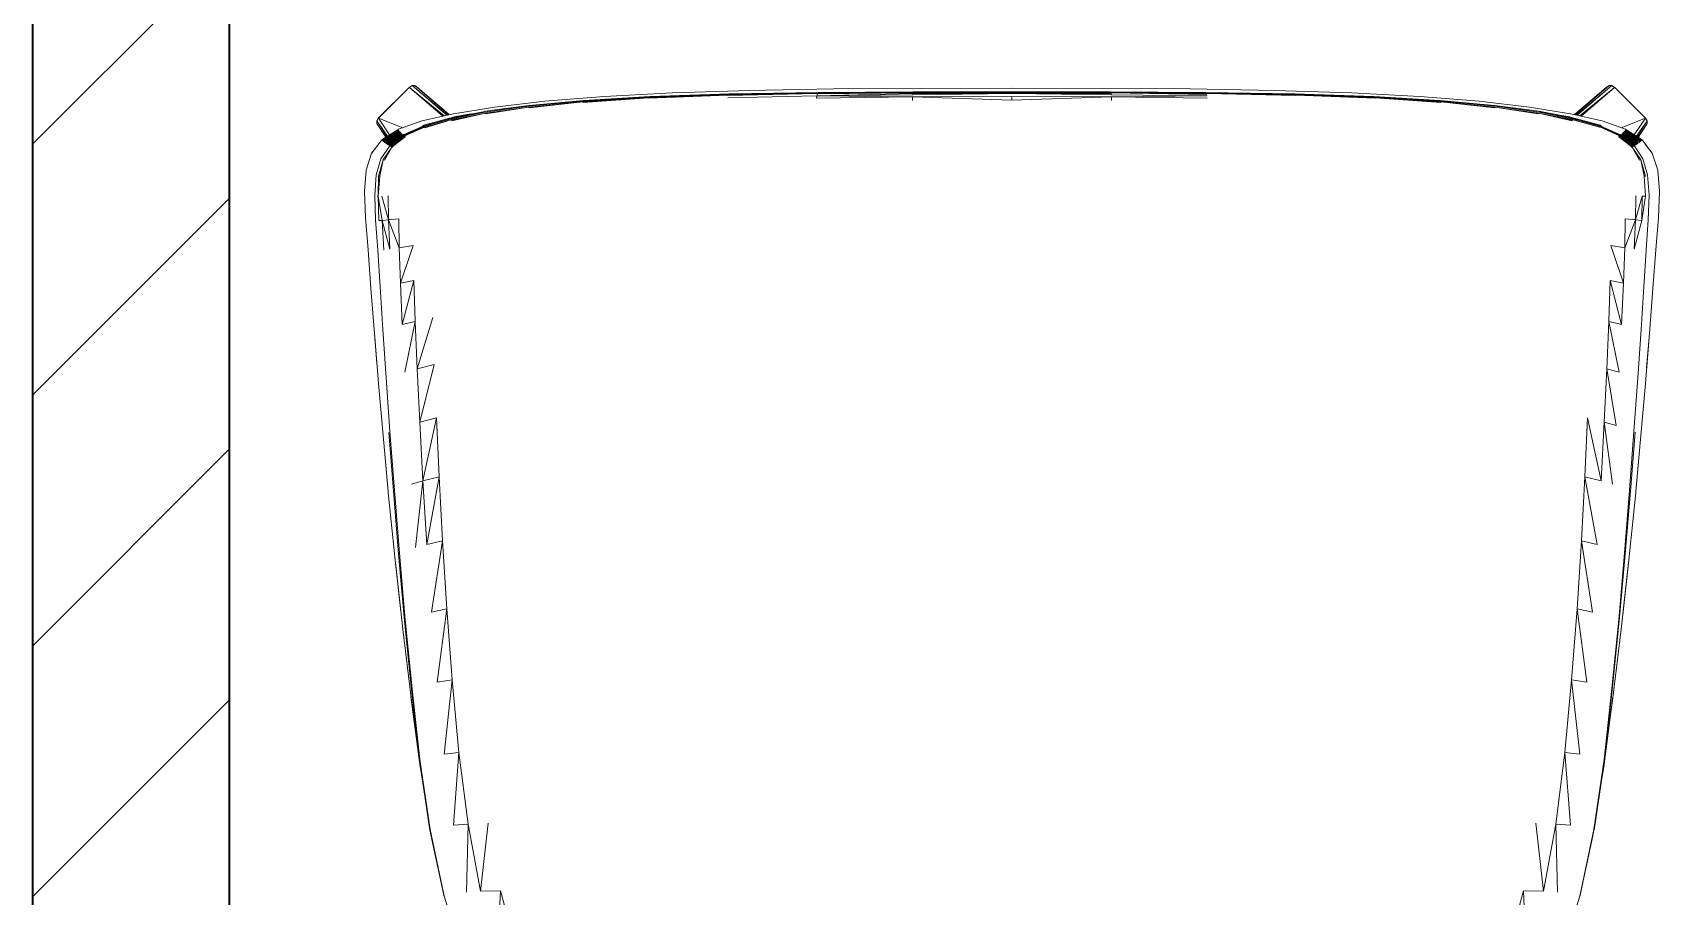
# Model space of a CAD drawing. Header units: millimetres. Extents: x 233224 to 234067, y -13631 to -11613.
# Drawn here: x 233254.7 to 233337.3, y -11821.4 to -11777.6 of the extents above; entities that cross this region are included whole.
import ezdxf

# ---------------------------------------------------------------- set-up
doc = ezdxf.new("R2010")
doc.units = ezdxf.units.MM
doc.header["$MEASUREMENT"] = 0
for name, color, linetype, lineweight, true_color in [('2D Drafting - General_Pen_No__4', 7, 'Continuous', 20, 0x029e21), ('Interior - Furniture _Pen_No__4', 7, 'Continuous', 20, 0x029e21), ('Structural - Bearing_Pen_No__107', 7, 'Continuous', 13, 0xaaaaaa)]:
    doc.layers.add(name, color=color, linetype=linetype, lineweight=lineweight, true_color=true_color)
doc.layers.add('Interior - Furniture', color=7, linetype='Continuous')
doc.layers.add('Structural - Bearing', color=7, linetype='Continuous')
doc.layers.add('Structural - Bearing_Pen_No__27', color=7, linetype='Continuous', lineweight=35)

# ---------------------------------------------------------------- blocks, each defined once
blk = doc.blocks.new('Wall_4', base_point=(226098.98, 6367.57))
at = {"layer": 'Structural - Bearing_Pen_No__107', "linetype": 'Continuous'}
h = blk.add_hatch(dxfattribs=at)
h.set_pattern_fill('MASONRY_BLOCK', color=256, style=0, pattern_type=2)
h.set_pattern_definition([(45, (0, 0), (-63.63961, 63.63961), [])])
h.paths.add_polyline_path([(225998.98, 6267.57), (225998.98, -1102.43), (226098.98, -1002.43), (226098.98, 6267.57)])
at = {"layer": 'Structural - Bearing_Pen_No__27', "linetype": 'Continuous', "flags": 128}
for points in [[(225998.98, 6267.57), (225998.98, -1102.43)], [(226098.98, -1002.43), (226098.98, 6267.57)]]:
    blk.add_lwpolyline(points, dxfattribs=at)
blk = doc.blocks.new('berjer kolsuz_2')
at = {"layer": 'Interior - Furniture _Pen_No__4', "linetype": 'Continuous'}
for p, q in [((-288.36, -45.44), (-278.57, -14.39)), ((278.06, -14.39), (287.86, -45.44)), ((-261.14, -17.61), (-259.83, -48.22)), ((-251.5, -17.81), (-259.83, -48.22)), ((259.33, -48.22), (251, -17.81)), ((259.33, -48.22), (260.64, -17.61)), ((-288.37, -45.12), (-295.57, -78.99)), ((-295.5, -79.34), (-288.71, -47.12)), ((-288.38, -45.52), (-295.48, -79.33)), ((-288.38, -45.52), (-288.36, -45.44)), ((-277.07, -47.49), (-276.26, -82.05)), ((-269.89, -47.96), (-276.26, -82.05)), ((-269.89, -47.96), (-259.83, -48.22)), ((-269.89, -47.96), (-266, -82.54)), ((259.33, -48.22), (269.38, -47.96)), ((265.49, -82.55), (269.38, -47.96)), ((275.76, -82.05), (269.38, -47.96)), ((275.76, -82.05), (276.56, -47.49)), ((287.86, -45.44), (294.99, -79.34)), ((287.88, -45.2), (295.04, -79)), ((288.07, -46.1), (294.29, -75.31)), ((-300.83, -114.48), (-295.57, -78.99)), ((-300.7, -114.86), (-295.5, -79.34)), ((-295.55, -78.9), (-295.57, -78.99)), ((-294.8, -75.39), (-295.55, -78.9)), ((-295.5, -79.44), (-295.48, -79.33)), ((-280.85, -118.32), (-283.66, -81.46)), ((-276.26, -82.05), (-283.66, -81.46)), ((-276.26, -82.05), (-280.85, -118.32)), ((283.15, -81.46), (275.76, -82.05)), ((280.35, -118.32), (275.76, -82.05)), ((280.35, -118.32), (283.15, -81.46)), ((295.05, -78.9), (294.29, -75.31)), ((294.99, -79.34), (300.19, -114.86)), ((295.04, -79), (295.06, -79.09)), ((295.05, -78.9), (295.07, -78.99)), ((295.07, -78.99), (300.32, -114.48)), ((-296.82, -87.44), (-300.83, -114.37)), ((300.33, -114.37), (295.92, -84.75)), ((-299.15, -103.12), (-300.6, -112.21)), ((-300.57, -111.61), (-298.79, -100.64)), ((-300.51, -111.1), (-299.6, -105.64)), ((298.35, -101.1), (300.07, -111.61)), ((300.1, -112.21), (298.65, -103.12)), ((298.83, -104.03), (300.01, -111.1)), ((-305.2, -146.59), (-300.51, -111.1)), ((-300.83, -114.37), (-304.88, -150.23)), ((-304.65, -150.69), (-300.7, -114.86)), ((-300.61, -112.81), (-300.26, -110.6)), ((299.78, -110.68), (300.11, -112.81)), ((300.01, -111.1), (304.7, -146.59)), ((300.19, -114.86), (304.15, -150.75)), ((304.37, -150.23), (300.33, -114.37)), ((-284.23, -155.21), (-288.38, -117.45)), ((-280.85, -118.32), (-288.38, -117.45)), ((-280.85, -118.32), (-284.23, -155.21)), ((287.88, -117.45), (280.35, -118.32)), ((283.73, -155.21), (280.35, -118.32)), ((283.73, -155.21), (287.88, -117.45)), ((-305.18, -146.09), (-303.48, -133.61)), ((302.42, -132.95), (304.37, -150.15)), ((304.67, -146.09), (303.31, -136.11)), ((-305.18, -146.09), (-309.4, -180.95)), ((308.89, -180.95), (304.67, -146.09)), ((-308.4, -185.16), (-305.03, -151.77)), ((-304.88, -150.23), (-308.38, -185.15)), ((-308.08, -185.72), (-304.65, -150.69)), ((-304.87, -150.15), (-304.88, -150.23)), ((-291.88, -154), (-286.97, -191.17)), ((-284.23, -155.21), (-291.88, -154)), ((-284.23, -155.21), (-286.97, -191.17)), ((291.37, -154), (283.73, -155.21)), ((286.48, -191.17), (283.73, -155.21)), ((286.48, -191.17), (291.37, -154)), ((307.59, -185.72), (304.15, -150.75)), ((304.37, -150.23), (304.36, -150.16)), ((304.37, -150.15), (307.9, -185.16)), ((-309.4, -180.95), (-313.08, -214.81)), ((312.58, -214.81), (308.89, -180.95)), ((-310.36, -189.82), (-313.11, -214.36)), ((-311.46, -218.91), (-308.4, -185.16)), ((-311.06, -219.44), (-308.08, -185.72)), ((-308.39, -185.25), (-308.38, -185.15)), ((-294.79, -189.62), (-286.97, -191.17)), ((-294.79, -189.62), (-289.19, -225.67)), ((286.48, -191.17), (294.28, -189.62)), ((288.68, -225.67), (294.28, -189.62)), ((307.59, -185.72), (310.56, -219.45)), ((307.9, -185.16), (310.96, -218.91)), ((312.6, -214.36), (309.68, -188.13)), ((-286.97, -191.17), (-289.19, -225.67)), ((288.68, -225.67), (286.48, -191.17)), ((-313.11, -214.36), (-316.38, -246.79)), ((315.88, -246.79), (312.6, -214.36)), ((-314.11, -250.91), (-311.46, -218.91)), ((-313.63, -251.44), (-311.06, -219.44)), ((-299.14, -256.12), (-302.85, -222.32)), ((310.56, -219.45), (313.12, -251.43)), ((310.96, -218.91), (313.61, -250.95)), ((-297.18, -223.83), (-299.14, -256.12)), ((-290.94, -258.18), (-297.18, -223.83)), ((-289.19, -225.67), (-297.18, -223.83)), ((-289.19, -225.67), (-290.94, -258.18)), ((296.68, -223.83), (288.68, -225.67)), ((290.43, -258.18), (288.68, -225.67)), ((290.43, -258.18), (296.68, -223.83)), ((-316.38, -246.79), (-319.2, -277.32)), ((318.7, -277.32), (315.88, -246.79)), ((-316.41, -280.76), (-314.11, -250.91)), ((-315.84, -281.25), (-313.63, -251.44)), ((-299.14, -256.12), (-305.01, -254.46)), ((304.51, -254.46), (300.24, -286.01)), ((315.33, -281.26), (313.12, -251.43)), ((313.61, -250.95), (315.91, -280.82)), ((-299.14, -256.12), (-300.75, -286.01)), ((-292.32, -288.18), (-299.14, -256.12)), ((-290.94, -258.18), (-299.14, -256.12)), ((-290.94, -258.18), (-292.32, -288.18)), ((298.64, -256.12), (290.43, -258.18)), ((291.81, -288.18), (290.43, -258.18)), ((291.81, -288.18), (298.64, -256.12)), ((300.24, -286.01), (298.64, -256.12)), ((-319.2, -277.32), (-321.63, -305.52)), ((321.13, -305.52), (318.7, -277.32)), ((-315.84, -281.25), (-317.76, -308.49)), ((-302.09, -313.01), (-300.75, -286.01)), ((-300.75, -286.01), (-293.42, -315.12)), ((-292.32, -288.18), (-300.75, -286.01)), ((306.32, -284.27), (300.24, -286.01)), ((301.58, -313.01), (300.24, -286.01)), ((306.32, -284.27), (301.58, -313.01)), ((315.33, -281.26), (317.26, -308.5)), ((-321.63, -305.52), (-323.7, -331.11)), ((-317.76, -308.49), (-319.43, -332.99)), ((-308.35, -311.3), (-303.12, -336.98)), ((-303.12, -336.98), (-302.09, -313.01)), ((-302.09, -313.01), (-293.42, -315.12)), ((-302.09, -313.01), (-294.19, -338.96)), ((301.58, -313.01), (307.84, -311.3)), ((302.61, -336.98), (301.58, -313.01)), ((307.84, -311.3), (302.61, -336.98)), ((317.26, -308.5), (318.92, -332.99)), ((323.19, -331.11), (321.13, -305.52)), ((321.77, -313.44), (323.2, -330.87)), ((-323.7, -330.87), (-322.46, -315.76)), ((-325.49, -353.68), (-323.7, -330.87)), ((-319.43, -332.99), (-320.86, -354.59)), ((-310.52, -356.49), (-309.59, -335.42)), ((-303.79, -357.84), (-309.59, -335.42)), ((-303.12, -336.98), (-309.59, -335.42)), ((-303.12, -336.98), (-303.79, -357.84)), ((302.61, -336.98), (309.08, -335.42)), ((303.29, -357.84), (302.61, -336.98)), ((309.08, -335.42), (303.29, -357.84)), ((309.08, -335.42), (310.02, -356.49)), ((320.35, -354.59), (318.92, -332.99)), ((323.2, -330.87), (324.99, -353.68)), ((-327, -373.39), (-325.49, -353.68)), ((-320.86, -354.59), (-322.07, -373.16)), ((321.57, -373.16), (320.35, -354.59)), ((324.99, -353.68), (326.5, -373.39)), ((-311.14, -374.41), (-310.52, -356.49)), ((-304.08, -375.49), (-310.52, -356.49)), ((-303.79, -357.84), (-310.52, -356.49)), ((310.02, -356.49), (303.29, -357.84)), ((310.02, -356.49), (303.59, -375.49)), ((310.02, -356.49), (310.64, -374.41)), ((-327, -373.39), (-328.29, -389.73)), ((-322.07, -373.16), (-323.12, -388.55)), ((-318.96, -373.22), (-319.79, -388.32)), ((-316, -373.67), (-319.79, -388.32)), ((-316, -373.67), (-316.63, -388.59)), ((-316.63, -388.59), (-311.14, -374.41)), ((-311.44, -389.04), (-311.14, -374.41)), ((-304.08, -375.49), (-311.14, -374.41)), ((310.64, -374.41), (303.59, -375.49)), ((310.64, -374.41), (316.13, -388.59)), ((310.64, -374.41), (310.93, -389.04)), ((316.13, -388.59), (315.49, -373.67)), ((315.49, -373.67), (319.29, -388.32)), ((321.58, -373.35), (321.57, -373.16)), ((321.58, -373.35), (322.62, -388.55)), ((327.79, -389.73), (326.5, -373.39)), ((-328.29, -389.73), (-328.79, -403.08)), ((-323.12, -388.55), (-323.52, -401.15)), ((-321.44, -388.2), (-321.76, -400.63)), ((-319.79, -388.32), (-321.76, -400.63)), ((-321.44, -388.2), (-319.79, -388.32)), ((-316.63, -388.59), (-320.04, -400.65)), ((-319.79, -388.32), (-316.63, -388.59)), ((-316.63, -388.59), (-316.72, -400.72)), ((-316.63, -388.59), (-311.44, -389.04)), ((310.93, -389.04), (316.13, -388.59)), ((316.13, -388.59), (319.29, -388.32)), ((316.22, -400.72), (316.13, -388.59)), ((316.13, -388.59), (319.53, -400.65)), ((319.53, -400.65), (319.29, -388.32)), ((319.29, -388.32), (321.25, -400.63)), ((322.62, -388.55), (323.01, -401.15)), ((328.28, -403.08), (327.79, -389.73)), ((-328.79, -403.08), (-327.92, -413.84)), ((-323.52, -401.15), (-322.78, -411.36)), ((-321.76, -400.63), (-322.43, -400.65)), ((-321.76, -400.63), (-321, -410.7)), ((-321.67, -410.77), (-321.76, -400.63)), ((319.53, -400.65), (321.25, -400.63)), ((321.25, -400.63), (320.5, -410.7)), ((322.28, -411.37), (323, -401.23)), ((323.01, -401.15), (323, -401.23)), ((327.43, -413.84), (328.28, -403.08)), ((-322.78, -411.36), (-320.42, -419.59)), ((-321, -410.7), (-321.67, -410.77)), ((-319.33, -418.93), (-321.67, -410.77)), ((-319.33, -418.93), (-321, -410.7)), ((318.82, -418.93), (320.5, -410.7)), ((321.17, -410.78), (318.82, -418.93)), ((319.92, -419.59), (322.28, -411.37)), ((321.17, -410.78), (320.5, -410.7)), ((-327.92, -413.84), (-325.15, -422.41)), ((-320.42, -419.59), (-315.97, -426.19)), ((-318.71, -418.8), (-319.33, -418.93)), ((-314.95, -425.52), (-319.33, -418.93)), ((-314.95, -425.52), (-318.71, -418.8)), ((318.21, -418.8), (314.45, -425.52)), ((318.82, -418.93), (314.45, -425.52)), ((319.92, -419.59), (315.46, -426.2)), ((318.82, -418.93), (318.21, -418.8)), ((324.65, -422.42), (327.43, -413.84)), ((-325.15, -422.41), (-321.32, -427.34)), ((-325.13, -422.36), (-319.94, -429.13)), ((-319.94, -429.13), (-319.76, -428.92)), ((-319.89, -429.18), (-319.94, -429.13)), ((-311.69, -434.47), (-319.94, -429.13)), ((-316.65, -431.26), (-319.89, -429.18)), ((-319.76, -428.92), (-319.41, -428.62)), ((-311.69, -434.47), (-319.76, -428.92)), ((-311.58, -434.27), (-319.76, -428.92)), ((-319.41, -428.62), (-318.94, -428.25)), ((-319.41, -428.62), (-311.29, -433.96)), ((-319.41, -428.62), (-311.58, -434.27)), ((-318.94, -428.25), (-318.42, -427.87)), ((-318.94, -428.25), (-311.29, -433.96)), ((-310.94, -433.59), (-318.94, -428.25)), ((-318.42, -427.87), (-317.9, -427.5)), ((-310.94, -433.59), (-318.42, -427.87)), ((-310.59, -433.2), (-318.42, -427.87)), ((-317.9, -427.5), (-317.44, -427.18)), ((-310.59, -433.2), (-317.9, -427.5)), ((-310.26, -432.84), (-317.9, -427.5)), ((-317.44, -427.18), (-317.08, -426.94)), ((-317.44, -427.18), (-309.99, -432.52)), ((-317.44, -427.18), (-310.26, -432.84)), ((-317.08, -426.94), (-316.88, -426.8)), ((-317.08, -426.94), (-309.99, -432.52)), ((-309.78, -432.27), (-317.08, -426.94)), ((-316.88, -426.8), (-316.79, -426.76)), ((-309.78, -432.27), (-316.88, -426.8)), ((-309.68, -432.15), (-316.88, -426.8)), ((-316.79, -426.76), (-316.75, -426.74)), ((-309.68, -432.15), (-316.79, -426.76)), ((-309.62, -432.09), (-316.79, -426.76)), ((-316.75, -426.74), (-316.72, -426.72)), ((-316.75, -426.74), (-309.6, -432.08)), ((-316.75, -426.74), (-309.62, -432.09)), ((-316.72, -426.72), (-316.63, -426.65)), ((-316.72, -426.72), (-309.5, -432.02)), ((-316.72, -426.72), (-309.56, -432.07)), ((-316.72, -426.72), (-309.6, -432.08)), ((-316.63, -426.65), (-316.51, -426.57)), ((-309.5, -432.02), (-316.63, -426.65)), ((-316.63, -426.65), (-309.39, -431.93)), ((-309.39, -431.93), (-316.51, -426.57)), ((-316.51, -426.57), (-309.28, -431.84)), ((-316.38, -426.48), (-309.18, -431.75)), ((-316.38, -426.48), (-309.28, -431.84)), ((-316.25, -426.38), (-316.16, -426.32)), ((-309.18, -431.75), (-316.25, -426.38)), ((-316.16, -426.32), (-316.08, -426.26)), ((-309.18, -431.75), (-316.16, -426.32)), ((-309.1, -431.68), (-316.16, -426.32)), ((-316.08, -426.26), (-316.04, -426.22)), ((-316.08, -426.26), (-309.04, -431.61)), ((-309.1, -431.68), (-316.08, -426.26)), ((-316.04, -426.22), (-316, -426.2)), ((-316.04, -426.22), (-309, -431.58)), ((-316.04, -426.22), (-309.04, -431.61)), ((-316, -426.2), (-315.97, -426.18)), ((-316, -426.2), (-309, -431.58)), ((-308.97, -431.54), (-316, -426.2)), ((-316, -426.2), (-310.99, -429.98)), ((-315.97, -426.19), (-315.96, -426.2)), ((-315.96, -426.2), (-315.93, -426.18)), ((-308.94, -431.54), (-315.96, -426.2)), ((-315.93, -426.18), (-308.91, -431.53)), ((-315.93, -426.18), (-308.94, -431.54)), ((-315.85, -426.14), (-315.7, -426.03)), ((-315.85, -426.14), (-308.7, -431.39)), ((-315.85, -426.14), (-308.84, -431.48)), ((-315.7, -426.03), (-315.5, -425.9)), ((-308.7, -431.39), (-315.7, -426.03)), ((-315.7, -426.03), (-308.53, -431.26)), ((-315.5, -425.9), (-315.28, -425.76)), ((-308.53, -431.26), (-315.5, -425.9)), ((-315.5, -425.9), (-308.34, -431.12)), ((-315.28, -425.76), (-315.1, -425.63)), ((-315.28, -425.76), (-308.17, -430.98)), ((-315.28, -425.76), (-308.34, -431.12)), ((-315.1, -425.63), (-314.95, -425.52)), ((-308.17, -430.98), (-315.1, -425.63)), ((-314.95, -425.52), (-314.44, -425.36)), ((-308.17, -430.98), (-314.95, -425.52)), ((-308.04, -430.87), (-314.95, -425.52)), ((314.45, -425.52), (307.54, -430.87)), ((314.45, -425.52), (307.66, -430.98)), ((314.59, -425.63), (307.66, -430.98)), ((307.66, -430.98), (314.79, -425.76)), ((307.83, -431.12), (314.79, -425.76)), ((307.83, -431.12), (314.99, -425.9)), ((308.02, -431.26), (314.99, -425.9)), ((315.19, -426.03), (308.02, -431.26)), ((315.19, -426.03), (308.2, -431.39)), ((315.35, -426.14), (308.2, -431.39)), ((308.33, -431.48), (315.35, -426.14)), ((315.35, -426.14), (308.4, -431.53)), ((308.4, -431.53), (315.43, -426.18)), ((315.43, -426.18), (308.43, -431.54)), ((308.43, -431.54), (315.4, -426.25)), ((315.49, -426.2), (308.46, -431.54)), ((315.49, -426.2), (308.49, -431.58)), ((308.49, -431.58), (315.53, -426.22)), ((315.53, -426.22), (308.54, -431.61)), ((308.54, -431.61), (315.59, -426.26)), ((315.59, -426.26), (308.59, -431.68)), ((315.65, -426.32), (308.59, -431.68)), ((315.65, -426.32), (308.68, -431.75)), ((315.75, -426.38), (308.68, -431.75)), ((308.68, -431.75), (315.87, -426.48)), ((308.78, -431.84), (315.87, -426.48)), ((308.78, -431.84), (316, -426.57)), ((308.88, -431.93), (316, -426.57)), ((316.12, -426.65), (308.88, -431.93)), ((316.12, -426.65), (308.99, -432.02)), ((316.21, -426.72), (308.99, -432.02)), ((309.06, -432.08), (316.21, -426.72)), ((316.21, -426.72), (309.09, -432.08)), ((309.09, -432.08), (316.24, -426.74)), ((316.24, -426.74), (309.12, -432.09)), ((309.12, -432.09), (316.29, -426.76)), ((316.29, -426.76), (309.17, -432.15)), ((316.38, -426.8), (309.17, -432.15)), ((316.38, -426.8), (309.28, -432.27)), ((316.57, -426.94), (309.28, -432.27)), ((316.57, -426.94), (309.48, -432.52)), ((309.48, -432.52), (316.93, -427.18)), ((316.93, -427.18), (309.76, -432.84)), ((309.76, -432.84), (317.39, -427.5)), ((317.39, -427.5), (310.08, -433.21)), ((317.91, -427.87), (310.08, -433.21)), ((317.91, -427.87), (310.44, -433.6)), ((318.43, -428.25), (310.44, -433.6)), ((318.43, -428.25), (310.8, -433.97)), ((310.8, -433.97), (318.9, -428.62)), ((315.49, -426.2), (310.93, -429.65)), ((318.9, -428.62), (311.07, -434.27)), ((311.07, -434.27), (319.27, -428.92)), ((319.27, -428.92), (311.19, -434.47)), ((319.44, -429.13), (311.19, -434.47)), ((313.94, -425.36), (314.45, -425.52)), ((314.45, -425.52), (314.59, -425.63)), ((314.59, -425.63), (314.79, -425.76)), ((314.79, -425.76), (314.99, -425.9)), ((314.99, -425.9), (315.19, -426.03)), ((315.19, -426.03), (315.35, -426.14)), ((315.46, -426.2), (315.4, -426.25)), ((315.43, -426.18), (315.46, -426.2)), ((315.47, -426.18), (315.49, -426.2)), ((315.49, -426.2), (315.53, -426.22)), ((315.53, -426.22), (315.59, -426.26)), ((315.59, -426.26), (315.65, -426.32)), ((315.65, -426.32), (315.75, -426.38)), ((316, -426.57), (316.12, -426.65)), ((316.12, -426.65), (316.21, -426.72)), ((316.21, -426.72), (316.24, -426.74)), ((316.24, -426.74), (316.29, -426.76)), ((316.29, -426.76), (316.38, -426.8)), ((316.38, -426.8), (316.57, -426.94)), ((316.57, -426.94), (316.93, -427.18)), ((316.93, -427.18), (317.39, -427.5)), ((317.39, -427.5), (317.91, -427.87)), ((317.91, -427.87), (318.43, -428.25)), ((319.38, -429.18), (318.01, -430.06)), ((318.43, -428.25), (318.9, -428.62)), ((318.9, -428.62), (319.27, -428.92)), ((319.27, -428.92), (319.44, -429.13)), ((319.44, -429.13), (319.38, -429.18)), ((319.44, -429.13), (324.62, -422.36)), ((320.93, -427.18), (324.65, -422.42)), ((-317.32, -430.83), (-322.54, -438.77)), ((-317.12, -430.96), (-322.54, -438.77)), ((-322.51, -437.36), (-322.54, -438.77)), ((-317.95, -430.43), (-322.51, -437.36)), ((-317.86, -430.48), (-322.51, -437.36)), ((-321.62, -440.16), (-316.03, -431.66)), ((-321.62, -440.16), (-309.38, -435.31)), ((-311.58, -434.52), (-311.69, -434.47)), ((-311.58, -434.52), (-299.66, -438.81)), ((-309.18, -431.75), (-309.28, -431.84)), ((-309.1, -431.68), (-309.18, -431.75)), ((-309.04, -431.61), (-309.1, -431.68)), ((-298.99, -436.08), (-309.1, -431.68)), ((-298.99, -436.08), (-309.04, -431.61)), ((-308.94, -431.54), (-308.91, -431.53)), ((-308.94, -431.54), (-298.87, -435.93)), ((-308.91, -431.53), (-308.84, -431.48)), ((-308.91, -431.53), (-298.84, -435.92)), ((-308.91, -431.53), (-298.87, -435.93)), ((-308.7, -431.39), (-308.84, -431.48)), ((-308.53, -431.26), (-308.7, -431.39)), ((-298.52, -435.67), (-308.7, -431.39)), ((-298.37, -435.54), (-308.53, -431.26)), ((-308.53, -431.26), (-298.52, -435.67)), ((-308.34, -431.12), (-298.37, -435.54)), ((-299.34, -436.47), (-299.36, -436.46)), ((-299.34, -436.47), (-295.87, -437.41)), ((-285.57, -440.2), (-299.34, -436.47)), ((-298.95, -436.02), (-298.99, -436.08)), ((-285.36, -439.84), (-298.99, -436.08)), ((-285.36, -439.84), (-298.95, -436.02)), ((-298.87, -435.93), (-285.28, -439.69)), ((-298.37, -435.54), (-298.52, -435.67)), ((-298.23, -435.41), (-298.37, -435.54)), ((-284.8, -439.22), (-298.37, -435.54)), ((-284.8, -439.22), (-298.23, -435.41)), ((-284.8, -439.22), (-298.13, -435.29)), ((284.29, -439.22), (297.86, -435.54)), ((284.4, -439.34), (297.86, -435.54)), ((284.77, -439.69), (298.36, -435.93)), ((284.86, -439.85), (298.44, -436.02)), ((298.48, -436.08), (284.86, -439.85)), ((298.83, -436.47), (285.06, -440.2)), ((295, -437.51), (298.83, -436.47)), ((298.01, -435.67), (297.86, -435.54)), ((298.01, -435.67), (308.02, -431.26)), ((308.2, -431.39), (298.01, -435.67)), ((308.2, -431.39), (298.16, -435.79)), ((308.33, -431.48), (298.16, -435.79)), ((298.28, -435.89), (308.33, -431.48)), ((298.34, -435.92), (308.33, -431.48)), ((298.36, -435.93), (308.43, -431.54)), ((298.48, -436.08), (298.44, -436.02)), ((298.48, -436.08), (308.54, -431.61)), ((308.59, -431.68), (298.48, -436.08)), ((298.55, -436.15), (308.59, -431.68)), ((298.85, -436.46), (298.83, -436.47)), ((299.15, -438.81), (311.07, -434.52)), ((308.2, -431.39), (308.33, -431.48)), ((308.4, -431.53), (308.33, -431.48)), ((308.59, -431.68), (308.68, -431.75)), ((308.78, -431.84), (308.68, -431.75)), ((321.12, -440.16), (308.88, -435.31)), ((311.19, -434.47), (311.07, -434.52)), ((321.12, -440.16), (315.53, -431.66)), ((316.61, -430.96), (322.03, -438.77)), ((316.81, -430.83), (322.03, -438.77)), ((317.36, -430.48), (322.01, -437.36)), ((317.44, -430.42), (322.01, -437.36)), ((322.01, -437.36), (322.03, -438.77)), ((-322.54, -438.77), (-321.6, -440.25)), ((-322.42, -439.02), (-322.54, -438.77)), ((-322.42, -439.02), (-321.6, -440.25)), ((-321.62, -440.16), (-321.6, -440.25)), ((-321.62, -440.16), (-306.08, -455.77)), ((-321.6, -440.25), (-306.08, -455.77)), ((-289.03, -441.2), (-306.02, -455.76)), ((-288.31, -441.36), (-306.02, -455.76)), ((-287.08, -441.64), (-304.64, -456.67)), ((-286.67, -441.73), (-304.64, -456.67)), ((-285.98, -441.89), (-303.23, -456.65)), ((-285.89, -441.91), (-303.23, -456.65)), ((-301.81, -455.69), (-285.74, -441.94)), ((-299.66, -438.81), (-283.58, -442.43)), ((-267.76, -443.61), (-285.57, -440.2)), ((-267.76, -443.61), (-285.56, -440.19)), ((-285.36, -439.84), (-285.33, -439.78)), ((-267.74, -443.3), (-285.36, -439.84)), ((-285.33, -439.78), (-267.72, -443.24)), ((-267.74, -443.3), (-285.33, -439.78)), ((-285.28, -439.69), (-267.69, -443.15)), ((-284.8, -439.22), (-284.72, -439.11)), ((-267.4, -442.74), (-284.8, -439.22)), ((-267.4, -442.74), (-284.72, -439.11)), ((-267.35, -442.63), (-284.72, -439.11)), ((-267.35, -442.63), (-284.49, -438.79)), ((-278.15, -441.62), (-284.19, -440.56)), ((-262.77, -445.75), (-283.58, -442.43)), ((-274.65, -442.29), (-283.44, -440.86)), ((-267.71, -443.62), (-267.76, -443.61)), ((-267.74, -443.3), (-267.72, -443.24)), ((-267.72, -443.24), (-245.46, -446.29)), ((-245.46, -446.35), (-267.72, -443.24)), ((-245.33, -446.64), (-267.71, -443.62)), ((-267.69, -443.15), (-267.68, -443.15)), ((-267.59, -443.16), (-267.68, -443.15)), ((-245.44, -446.22), (-267.59, -443.16)), ((-267.35, -442.63), (-267.18, -442.31)), ((-245.32, -445.76), (-267.35, -442.63)), ((-245.32, -445.76), (-267.18, -442.31)), ((-237.28, -448.69), (-262.77, -445.75)), ((-245.22, -445.46), (-245.32, -445.76)), ((-217.94, -448.4), (-245.32, -445.76)), ((-217.94, -448.4), (-245.22, -445.46)), ((217.43, -448.41), (244.72, -445.46)), ((244.82, -445.76), (217.43, -448.41)), ((262.26, -445.75), (236.78, -448.69)), ((244.72, -445.46), (244.82, -445.76)), ((266.68, -442.31), (244.82, -445.76)), ((266.85, -442.64), (244.82, -445.76)), ((267.27, -443.62), (244.82, -446.64)), ((264.48, -443.52), (244.93, -446.22)), ((244.95, -446.29), (267.22, -443.24)), ((267.22, -443.24), (244.95, -446.35)), ((283.07, -442.43), (262.26, -445.75)), ((267.18, -443.15), (264.48, -443.52)), ((266.68, -442.31), (266.85, -442.64)), ((283.98, -438.79), (266.85, -442.64)), ((284.22, -439.12), (266.85, -442.64)), ((284.22, -439.12), (266.9, -442.74)), ((284.29, -439.22), (266.9, -442.74)), ((284.77, -439.69), (267.18, -443.15)), ((267.22, -443.24), (284.83, -439.78)), ((267.22, -443.24), (267.23, -443.3)), ((284.83, -439.78), (267.23, -443.3)), ((284.86, -439.85), (267.23, -443.3)), ((282.59, -440.67), (267.27, -443.62)), ((282.93, -440.86), (274.36, -442.26)), ((283.68, -440.56), (277.86, -441.58)), ((285.06, -440.2), (282.59, -440.67)), ((283.07, -442.43), (299.15, -438.81)), ((284.29, -439.22), (284.4, -439.34)), ((284.83, -439.78), (284.86, -439.85)), ((301.31, -455.69), (285.24, -441.94)), ((285.39, -441.91), (302.73, -456.65)), ((285.48, -441.88), (302.73, -456.65)), ((286.17, -441.73), (304.13, -456.67)), ((286.57, -441.64), (304.13, -456.67)), ((287.81, -441.36), (305.52, -455.76)), ((288.52, -441.2), (305.52, -455.76)), ((321.12, -440.16), (305.58, -455.77)), ((321.1, -440.25), (305.58, -455.77)), ((322.03, -438.77), (321.1, -440.25)), ((321.92, -439.02), (321.1, -440.25)), ((321.12, -440.16), (321.1, -440.25)), ((321.92, -439.02), (322.03, -438.77)), ((-245.46, -446.29), (-217.87, -448.86)), ((-217.86, -448.92), (-245.46, -446.29)), ((-245.46, -446.29), (-245.46, -446.35)), ((-217.88, -448.81), (-245.44, -446.22)), ((-217.6, -449.18), (-245.33, -446.64)), ((-207.19, -451.14), (-237.28, -448.69)), ((-217.89, -448.14), (-217.94, -448.4)), ((-184.51, -450.48), (-217.94, -448.4)), ((-184.51, -450.48), (-217.89, -448.14)), ((-217.88, -448.8), (-217.89, -448.8)), ((-189.72, -450.49), (-217.88, -448.81)), ((-217.87, -448.86), (-184.31, -450.85)), ((-184.29, -450.91), (-217.87, -448.86)), ((-217.87, -448.86), (-217.86, -448.92)), ((-183.95, -451.14), (-217.6, -449.18)), ((-172.55, -453.03), (-207.19, -451.14)), ((-184.36, -450.81), (-189.72, -450.49)), ((-184.51, -450.48), (-184.51, -450.24)), ((-144.34, -451.86), (-184.51, -450.24)), ((-144.34, -451.86), (-184.51, -450.48)), ((-144.16, -452.16), (-184.36, -450.81)), ((-184.29, -450.91), (-184.31, -450.85)), ((-184.31, -450.85), (-144.1, -452.18)), ((-144.09, -452.24), (-184.31, -450.85)), ((-143.76, -452.44), (-183.95, -451.14)), ((-133.4, -454.25), (-172.55, -453.03)), ((-144.42, -450.44), (-99.25, -451.45)), ((-144.34, -451.86), (-144.36, -451.66)), ((-99.12, -452.7), (-144.36, -451.66)), ((-99.12, -452.7), (-144.34, -451.86)), ((-98.96, -452.96), (-144.16, -452.16)), ((-144.09, -452.24), (-144.1, -452.18)), ((-144.1, -452.18), (-98.93, -452.97)), ((-98.91, -453.03), (-144.1, -452.18)), ((-98.65, -453.21), (-143.76, -452.44)), ((-50.69, -450.98), (-99.36, -450.38)), ((-99.36, -450.38), (-99.25, -451.45)), ((-50.69, -450.98), (-99.25, -451.45)), ((-99.25, -451.45), (-50.61, -451.96)), ((-99.17, -452.13), (-99.25, -451.45)), ((-99.25, -451.45), (-50.57, -452.58)), ((-99.13, -452.52), (-50.54, -452.93)), ((-50.53, -453.1), (-99.13, -452.52)), ((-99.13, -452.52), (-99.12, -452.7)), ((-50.53, -453.1), (-99.12, -452.7)), ((-98.93, -452.96), (-98.96, -452.96)), ((-98.93, -452.97), (-51.18, -453.33)), ((-50.41, -453.39), (-98.93, -452.97)), ((-98.93, -452.97), (-98.91, -453.03)), ((-98.65, -453.21), (-50.3, -453.57)), ((-50.44, -453.34), (-51.18, -453.33)), ((-50.8, -449.11), (-50.69, -450.98)), ((-0.25, -449.31), (-50.69, -450.98)), ((-0.25, -451.14), (-50.69, -450.98)), ((-50.61, -451.96), (-0.25, -452.69)), ((-50.61, -451.96), (-50.57, -452.58)), ((-50.57, -452.58), (-0.25, -452.69)), ((-50.54, -452.93), (-0.25, -453.03)), ((-0.25, -453.2), (-50.54, -452.93)), ((-50.54, -452.93), (-50.53, -453.1)), ((-0.25, -453.42), (-50.44, -453.34)), ((-50.42, -453.34), (-50.41, -453.39)), ((-0.25, -453.48), (-50.39, -453.34)), ((-50.3, -453.57), (-0.25, -453.65)), ((-0.25, -451.14), (-0.25, -449.31)), ((50.18, -450.99), (-0.25, -449.31)), ((50.18, -450.99), (-0.25, -451.14)), ((-0.25, -452.69), (50.11, -451.96)), ((-0.25, -452.69), (50.06, -452.58)), ((-0.25, -453.03), (-0.25, -452.69)), ((50.03, -452.93), (-0.25, -453.03)), ((-0.25, -453.2), (-0.25, -453.03)), ((49.94, -453.34), (-0.25, -453.42)), ((-0.25, -453.48), (-0.25, -453.42)), ((-0.25, -453.65), (49.8, -453.57)), ((49.8, -453.57), (98.15, -453.21)), ((49.9, -453.39), (98.42, -452.97)), ((51.05, -453.33), (49.94, -453.34)), ((50.02, -453.1), (98.64, -452.52)), ((98.62, -452.7), (50.02, -453.1)), ((50.03, -452.93), (98.67, -452.13)), ((98.64, -452.52), (50.03, -452.93)), ((50.03, -452.93), (50.06, -452.58)), ((50.06, -452.58), (50.11, -451.96)), ((50.11, -451.96), (98.74, -451.45)), ((50.18, -450.99), (50.31, -449.11)), ((98.86, -450.38), (50.18, -450.99)), ((98.74, -451.45), (50.18, -450.99)), ((98.42, -452.97), (51.05, -453.33)), ((143.26, -452.44), (98.15, -453.21)), ((143.6, -452.18), (98.4, -453.03)), ((98.42, -452.97), (98.4, -453.03)), ((98.42, -452.97), (143.6, -452.18)), ((98.46, -452.96), (98.42, -452.96)), ((143.65, -452.16), (98.46, -452.96)), ((143.85, -451.66), (98.62, -452.7)), ((143.84, -451.87), (98.62, -452.7)), ((98.64, -452.52), (98.62, -452.7)), ((172.04, -453.03), (132.9, -454.25)), ((183.44, -451.14), (143.26, -452.44)), ((143.6, -452.18), (143.59, -452.24)), ((143.6, -452.18), (183.8, -450.85)), ((183.85, -450.81), (143.65, -452.16)), ((184, -450.24), (143.84, -451.87)), ((184, -450.48), (143.84, -451.87)), ((143.85, -451.66), (143.84, -451.87)), ((206.68, -451.14), (172.04, -453.03)), ((217.09, -449.18), (183.44, -451.14)), ((217.36, -448.86), (183.8, -450.85)), ((183.8, -450.85), (210.08, -449.24)), ((183.81, -450.81), (183.8, -450.85)), ((187.63, -450.59), (183.85, -450.81)), ((184, -450.48), (217.39, -448.14)), ((217.43, -448.41), (184, -450.48)), ((184, -450.24), (184, -450.48)), ((217.37, -448.81), (187.63, -450.59)), ((236.78, -448.69), (206.68, -451.14)), ((244.82, -446.64), (217.09, -449.18)), ((217.36, -448.86), (244.94, -446.23)), ((217.36, -448.92), (244.95, -446.29)), ((244.95, -446.29), (217.36, -448.86)), ((217.36, -448.86), (217.36, -448.81)), ((244.93, -446.22), (217.37, -448.81)), ((217.38, -448.8), (217.37, -448.8)), ((217.43, -448.41), (217.39, -448.14)), ((244.95, -446.29), (244.95, -446.35)), ((-306.08, -455.77), (-306.02, -455.76)), ((-306.08, -455.77), (-304.85, -456.58)), ((-306.02, -455.76), (-304.85, -456.58)), ((-304.85, -456.58), (-304.64, -456.67)), ((-304.64, -456.67), (-303.23, -456.65)), ((-301.81, -455.69), (-303.23, -456.65)), ((-90.89, -454.95), (-133.4, -454.25)), ((-46.14, -455.25), (-90.89, -454.95)), ((-0.25, -455.3), (-46.14, -455.25)), ((45.63, -455.25), (-0.25, -455.3)), ((90.39, -454.95), (45.63, -455.25)), ((132.9, -454.25), (90.39, -454.95)), ((301.31, -455.69), (302.73, -456.65)), ((304.13, -456.67), (302.73, -456.65)), ((304.35, -456.58), (304.13, -456.67)), ((305.52, -455.76), (304.35, -456.58)), ((305.58, -455.77), (304.35, -456.58)), ((305.58, -455.77), (305.52, -455.76))]:
    blk.add_line(p, q, dxfattribs=at)

msp = doc.modelspace()

# ---------------------------------------------------------------- linework, layer by layer
at = {"layer": '2D Drafting - General_Pen_No__4', "linetype": 'Continuous'}
msp.add_line((233264.727, -12350.487), (233264.727, -11623.487), dxfattribs=at)

# ---------------------------------------------------------------- block references
at = {"layer": 'Interior - Furniture', "color": 104, "linetype": 'Continuous', "lineweight": 20, "true_color": 0x029e21, "xscale": -0.1, "yscale": 0.1, "zscale": 100, "rotation": 180}
msp.add_blockref('berjer kolsuz_2', (233304.449, -11825.918), dxfattribs=at)
at = {"layer": 'Structural - Bearing', "xscale": 0.1, "yscale": 0.1, "zscale": 0.1}
msp.add_blockref('Wall_4', (233264.727, -11613.487), dxfattribs=at)

doc.saveas('drawing.dxf')
